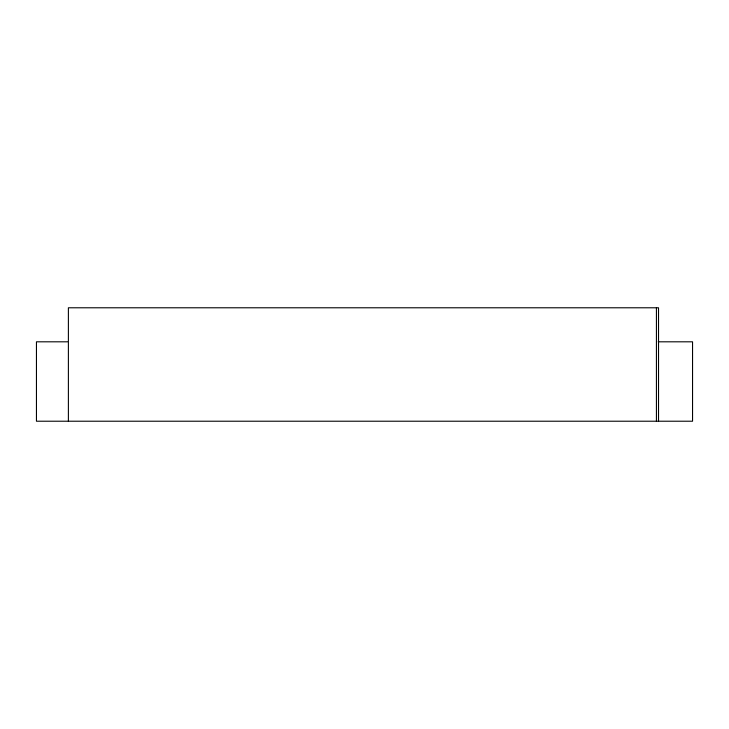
<?xml version="1.0" encoding="UTF-8"?>
<svg xmlns="http://www.w3.org/2000/svg" width="729" height="729" viewBox="0 0 729 729"><rect width="100%" height="100%" fill="white"/><g stroke="black" fill="none" stroke-linecap="round" stroke-linejoin="round"><path stroke-width="1.09" d="M67.515 341.81L36.45 341.81L36.45 421.216L692.55 421.216L692.55 341.81L658.241 341.81M658.524 421.216L658.524 307.784L68.389 307.784L68.389 421.216M656.428 307.784L656.428 421.216"/></g></svg>
